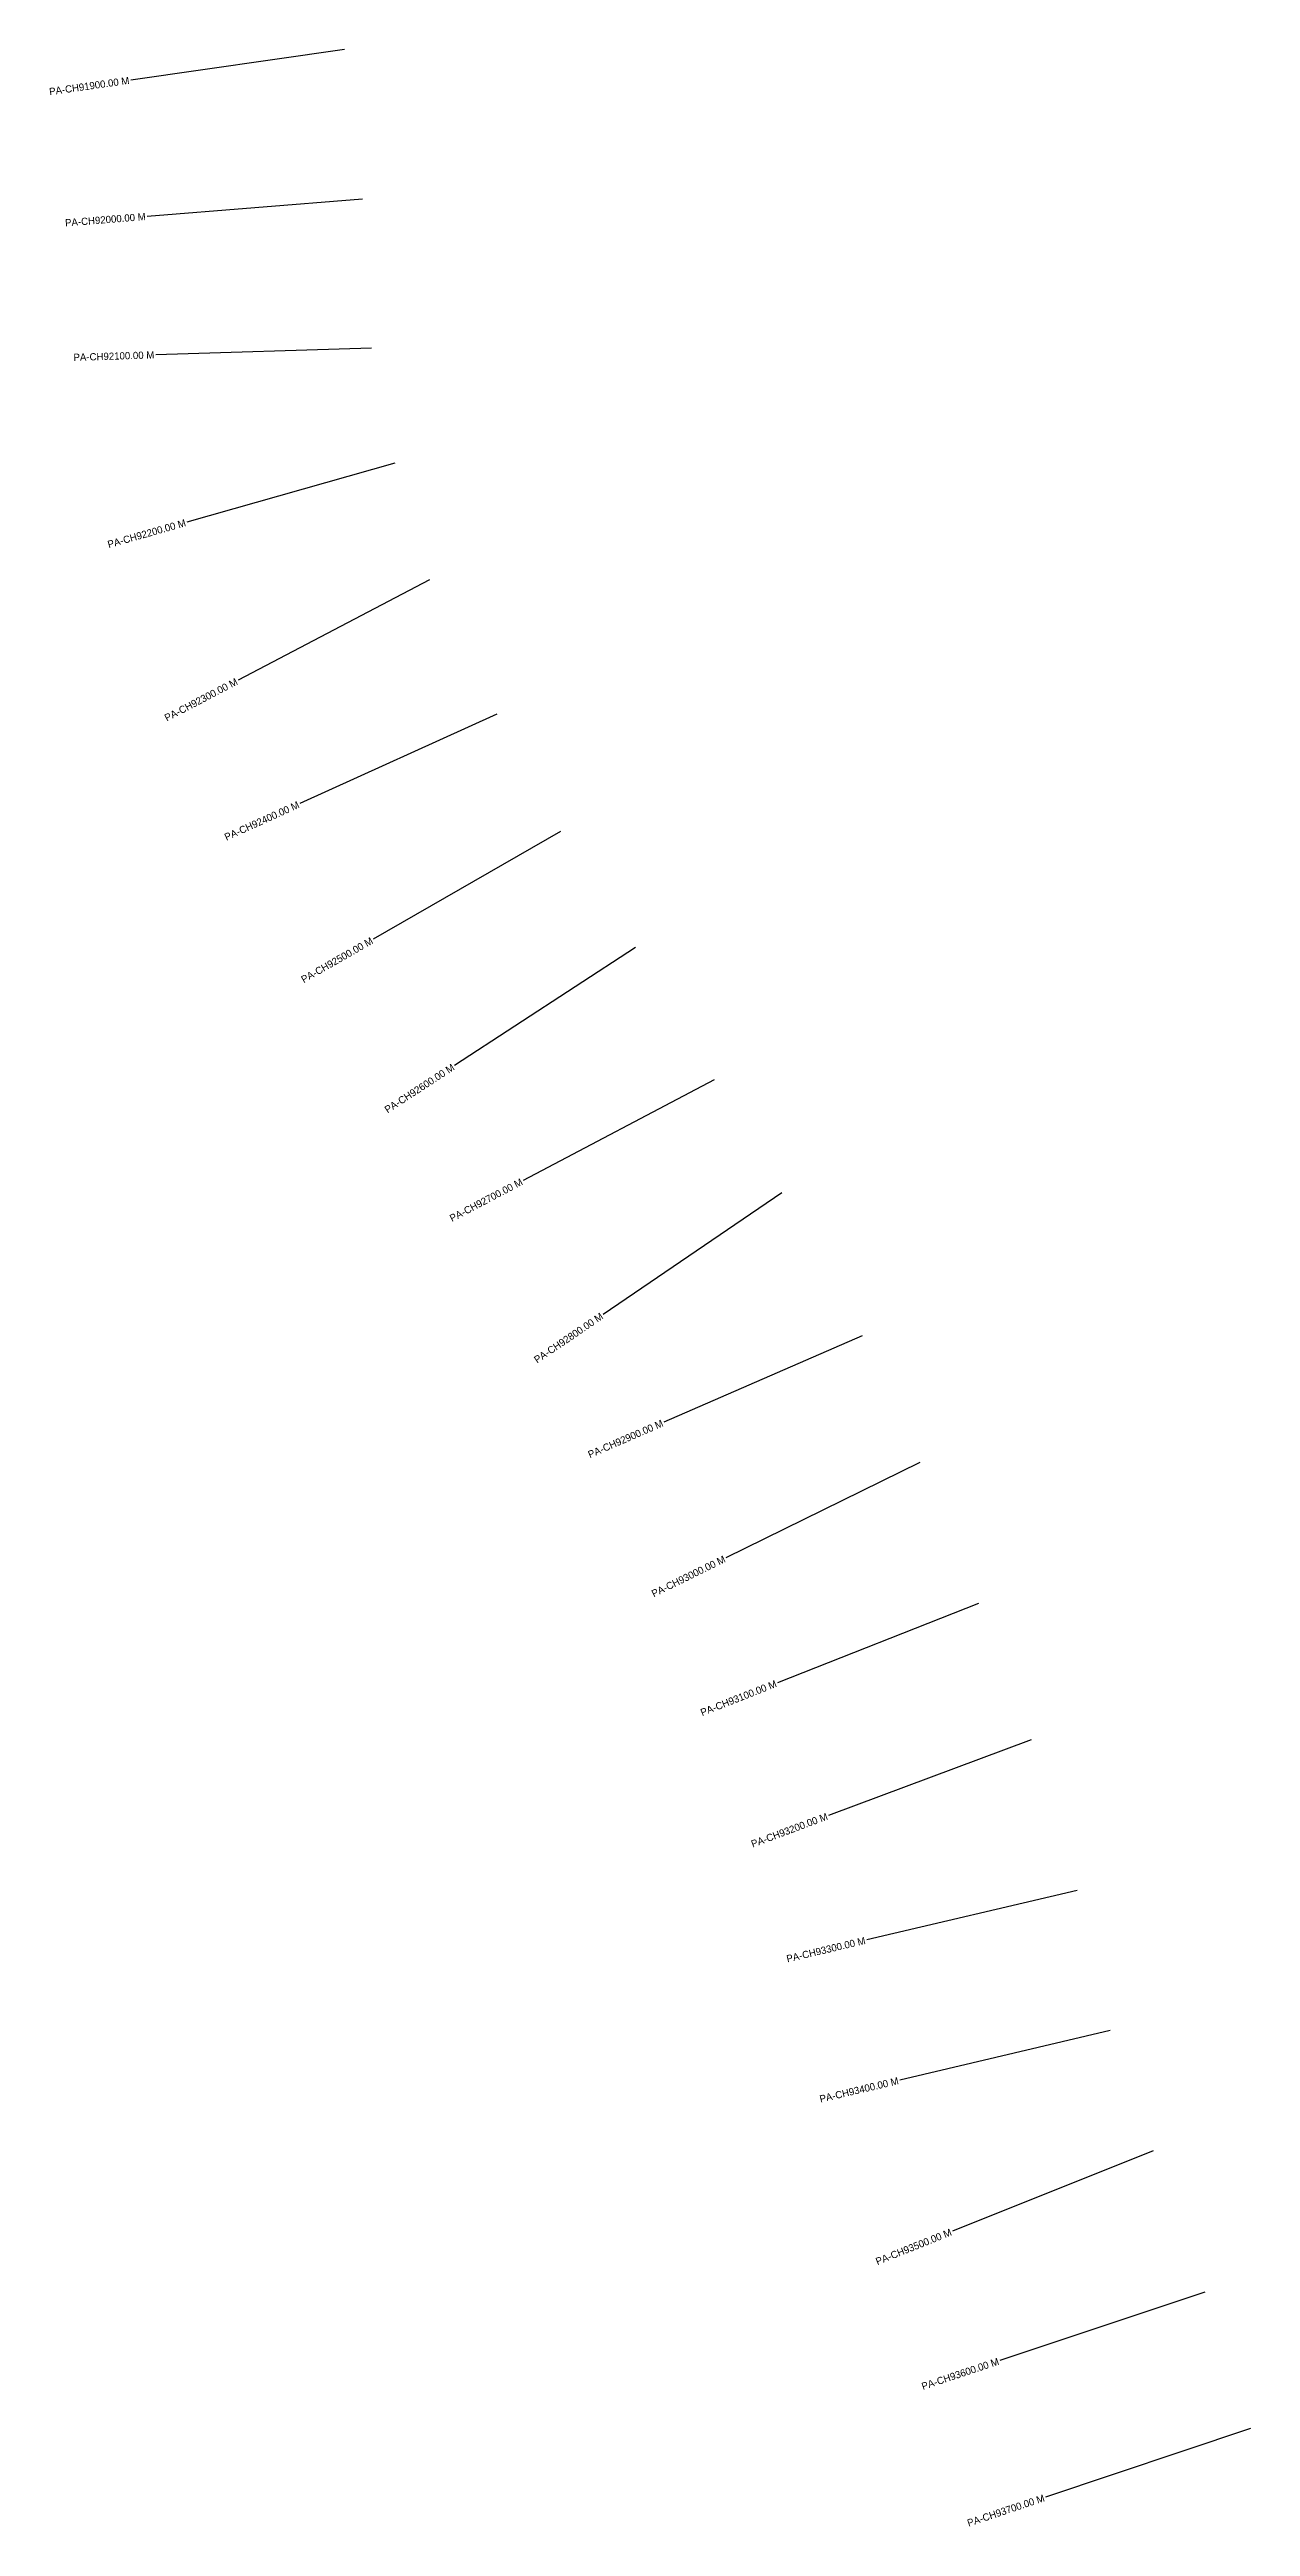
# Model space of a CAD drawing. Header units: metres. Extents: x 263090 to 265606, y 2151592 to 2153320.
# Drawn here: x 263090 to 263924, y 2151592 to 2153311 of the extents above; entities that cross this region are included whole.
import ezdxf
from ezdxf.enums import TextEntityAlignment as Align

# ---------------------------------------------------------------- set-up
doc = ezdxf.new("R2010")
doc.units = ezdxf.units.M
doc.layers.add('CS', color=134, linetype='Continuous')
doc.layers.add('CSMark', color=6, linetype='Continuous')

msp = doc.modelspace()

# ---------------------------------------------------------------- linework, layer by layer
at = {"layer": 'CS'}
for p, q in [((263294.6, 2153310.6), (263146.1, 2153289.4)), ((263307, 2153206.7), (263157.5, 2153194.8)), ((263313.4, 2153103.5), (263163.5, 2153098.8)), ((263329.5, 2153023.7), (263185.2, 2152982.7)), ((263353.6, 2152942.6), (263220.7, 2152873)), ((263400.2, 2152849.4), (263263.6, 2152787.4)), ((263444.6, 2152768), (263314.5, 2152693.3)), ((263496.6, 2152687.6), (263370.9, 2152605.6)), ((263551.3, 2152595.8), (263418.6, 2152525.9)), ((263598.2, 2152517.2), (263474.1, 2152432.9)), ((263653.9, 2152418), (263516.3, 2152358.2)), ((263694, 2152330.3), (263559.4, 2152264.1)), ((263734.7, 2152232.3), (263595.1, 2152177.3)), ((263771.2, 2152137.8), (263630.6, 2152085.3)), ((263803.1, 2152033.3), (263657.1, 2151998.9)), ((263826.1, 2151936), (263680.1, 2151901.5)), ((263855.9, 2151852.5), (263716.6, 2151796.8)), ((263891.8, 2151754.6), (263749.6, 2151707.1)), ((263923.5, 2151659.8), (263781.3, 2151612.2))]:
    msp.add_line(p, q, dxfattribs=at)

# ---------------------------------------------------------------- texts
at = {"layer": 'CSMark'}
for s, rotation, p in [('PA-CH91900.00 M', 8.1231, (263145.1, 2153289.3)), ('PA-CH92000.00 M', 4.5294, (263156.5, 2153194.8)), ('PA-CH92100.00 M', 1.8158, (263162.5, 2153098.8)), ('PA-CH92200.00 M', 15.8675, (263184.2, 2152982.4)), ('PA-CH92300.00 M', 27.6406, (263219.8, 2152872.5)), ('PA-CH92400.00 M', 24.3906, (263262.7, 2152787)), ('PA-CH92500.00 M', 29.8545, (263313.7, 2152692.8)), ('PA-CH92600.00 M', 33.1191, (263370.1, 2152605.1)), ('PA-CH92700.00 M', 27.7963, (263417.7, 2152525.4)), ('PA-CH92800.00 M', 34.1853, (263473.3, 2152432.4)), ('PA-CH92900.00 M', 23.5231, (263515.4, 2152357.8)), ('PA-CH93000.00 M', 26.2119, (263558.5, 2152263.6)), ('PA-CH93100.00 M', 21.509, (263594.2, 2152177)), ('PA-CH93200.00 M', 20.4821, (263629.7, 2152084.9)), ('PA-CH93300.00 M', 13.2927, (263656.1, 2151998.6)), ('PA-CH93400.00 M', 13.2927, (263679.1, 2151901.3)), ('PA-CH93500.00 M', 21.8163, (263715.7, 2151796.4)), ('PA-CH93600.00 M', 18.4832, (263748.6, 2151706.7)), ('PA-CH93700.00 M', 18.4832, (263780.3, 2151611.9))]:
    msp.add_text(s, height=5, rotation=rotation, dxfattribs=at).set_placement(p, align=Align.MIDDLE_RIGHT)

doc.saveas('drawing.dxf')
